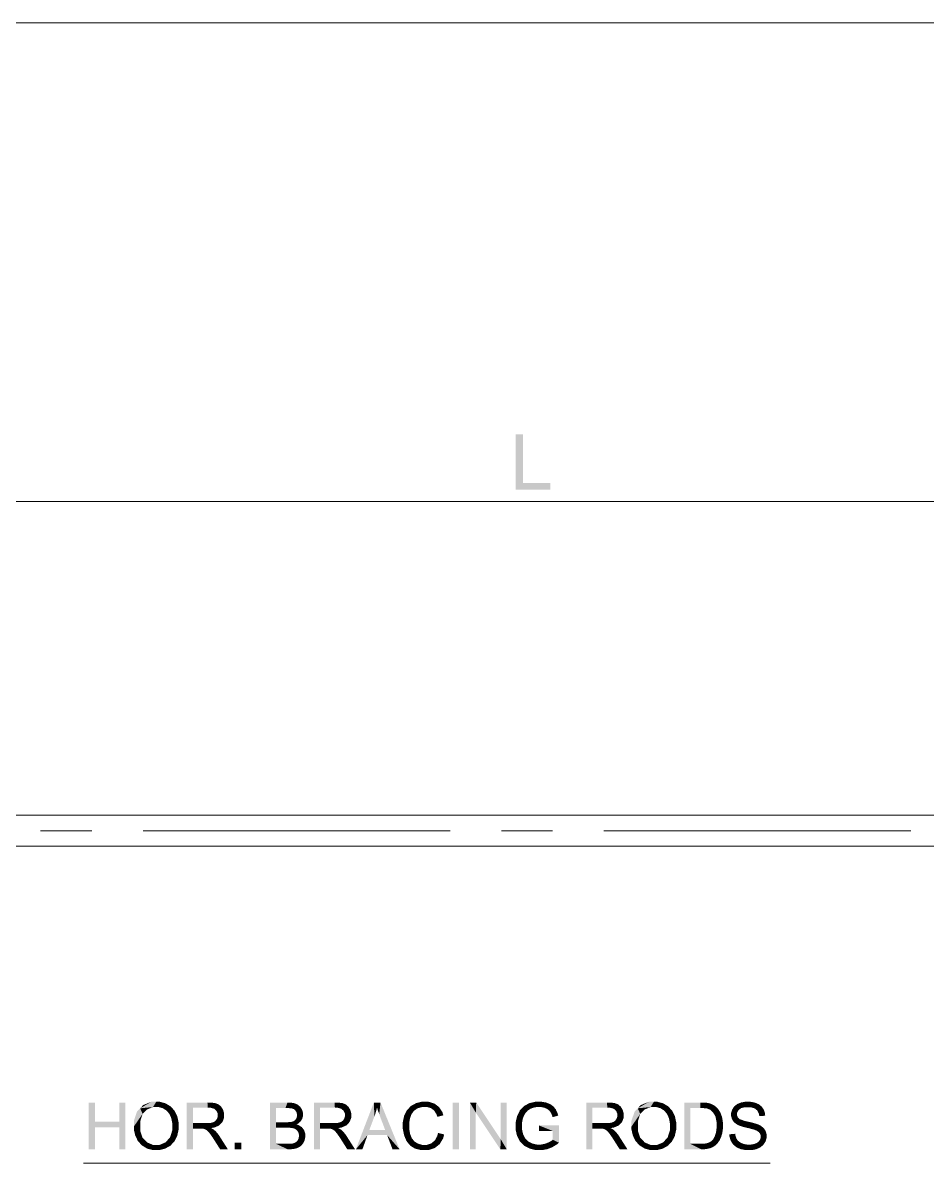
# Model space of a CAD drawing. Header units: millimetres. Extents: x 2 to 579, y 1 to 405.
# Drawn here: x 162.2 to 206.4, y 168.7 to 224.4 of the extents above; entities that cross this region are included whole.
import ezdxf

# ---------------------------------------------------------------- set-up
doc = ezdxf.new("R2010")
doc.units = ezdxf.units.MM
doc.linetypes.add('XKITLINE00', pattern=[0])
doc.layers.add('GraphicObject', color=6, linetype='Continuous', lineweight=0)
doc.layers.add('LinkedObject', color=7, linetype='Continuous', lineweight=0)

# ---------------------------------------------------------------- blocks, each defined once
blk = doc.blocks.new('*A3')
at = {"layer": 'GraphicObject', "color": 3, "linetype": 'XKITLINE00', "lineweight": 0}
blk.add_line((253.958, 224.395), (119.398, 224.395), dxfattribs=at)
blk = doc.blocks.new('*A4')
at = {"layer": 'LinkedObject'}
for points in [[(186.65, 204.292), (186.294, 201.592), (186.294, 204.292)], [(186.65, 201.91), (186.294, 201.592), (186.65, 204.292)], [(186.294, 201.592), (186.65, 201.91), (187.979, 201.592)], [(187.979, 201.592), (186.65, 201.91), (187.979, 201.91)], [(165.741, 170.716), (165.439, 169.369), (165.439, 171.656)], [(165.741, 170.716), (165.439, 171.656), (165.741, 171.656)], [(167.232, 171.656), (166.93, 170.716), (166.93, 171.656)], [(166.93, 170.446), (166.93, 170.716), (167.232, 171.656)], [(166.93, 170.446), (167.232, 171.656), (167.232, 169.369)], [(168.494, 171.694), (167.947, 171.373), (168.099, 171.533)], [(168.736, 171.694), (167.947, 171.373), (168.494, 171.694)], [(168.576, 171.434), (167.947, 171.373), (168.736, 171.694)], [(168.576, 171.434), (168.736, 171.694), (168.737, 171.434)], [(168.736, 171.694), (168.85, 171.434), (168.737, 171.434)], [(169.179, 171.619), (168.736, 171.694), (168.894, 171.694)], [(169.306, 171.543), (168.736, 171.694), (169.179, 171.619)], [(169.055, 171.376), (168.736, 171.694), (169.306, 171.543)], [(168.85, 171.434), (168.736, 171.694), (169.055, 171.376)], [(170.525, 170.647), (170.223, 169.369), (170.223, 171.656)], [(170.223, 171.656), (170.525, 171.404), (170.525, 170.647)], [(171.247, 171.404), (170.223, 171.656), (171.235, 171.656)], [(170.525, 171.404), (170.223, 171.656), (171.247, 171.404)], [(171.235, 171.656), (171.374, 171.404), (171.247, 171.404)], [(171.62, 171.625), (171.235, 171.656), (171.388, 171.656)], [(171.699, 171.594), (171.235, 171.656), (171.62, 171.625)], [(171.56, 171.352), (171.235, 171.656), (171.699, 171.594)], [(171.374, 171.404), (171.235, 171.656), (171.56, 171.352)], [(171.699, 171.594), (171.619, 171.299), (171.56, 171.352)], [(171.779, 171.563), (171.619, 171.299), (171.699, 171.594)], [(174.285, 171.656), (174.586, 170.425), (174.285, 169.369)], [(174.586, 170.695), (174.586, 170.425), (174.285, 171.656)], [(174.285, 171.656), (174.586, 171.386), (174.586, 170.695)], [(175.044, 171.386), (174.285, 171.656), (175.143, 171.656)], [(174.586, 171.386), (174.285, 171.656), (175.044, 171.386)], [(175.044, 171.386), (175.143, 171.656), (175.168, 171.386)], [(175.143, 171.656), (175.342, 171.37), (175.168, 171.386)], [(175.274, 171.656), (175.342, 171.37), (175.143, 171.656)], [(175.484, 171.621), (175.342, 171.37), (175.274, 171.656)], [(175.342, 171.37), (175.484, 171.621), (175.393, 171.354)], [(175.393, 171.354), (175.484, 171.621), (175.444, 171.338)], [(175.444, 171.338), (175.484, 171.621), (175.564, 171.586)], [(175.564, 171.586), (175.522, 171.278), (175.444, 171.338)], [(175.643, 171.551), (175.522, 171.278), (175.564, 171.586)], [(176.734, 170.647), (176.432, 169.369), (176.432, 171.656)], [(176.432, 171.656), (176.734, 171.404), (176.734, 170.647)], [(177.457, 171.404), (176.432, 171.656), (177.444, 171.656)], [(176.734, 171.404), (176.432, 171.656), (177.457, 171.404)], [(177.444, 171.656), (177.584, 171.404), (177.457, 171.404)], [(177.829, 171.625), (177.444, 171.656), (177.597, 171.656)], [(177.908, 171.594), (177.444, 171.656), (177.829, 171.625)], [(177.769, 171.352), (177.444, 171.656), (177.908, 171.594)], [(177.584, 171.404), (177.444, 171.656), (177.769, 171.352)], [(177.908, 171.594), (177.828, 171.299), (177.769, 171.352)], [(177.988, 171.563), (177.828, 171.299), (177.908, 171.594)], [(179.36, 171.656), (179.39, 170.978), (178.482, 169.369)], [(179.39, 170.978), (179.36, 171.656), (179.429, 171.086)], [(179.429, 171.086), (179.36, 171.656), (179.491, 171.305)], [(179.491, 171.305), (179.36, 171.656), (179.514, 171.415)], [(179.686, 171.656), (179.514, 171.415), (179.36, 171.656)], [(179.514, 171.415), (179.686, 171.656), (179.541, 171.322)], [(179.541, 171.322), (179.686, 171.656), (179.622, 171.084)], [(179.622, 171.084), (179.686, 171.656), (179.676, 170.94)], [(179.676, 170.94), (179.686, 171.656), (179.915, 170.309)], [(179.915, 170.309), (179.686, 171.656), (180.009, 170.062)], [(180.009, 170.062), (179.686, 171.656), (180.619, 169.369)], [(181.425, 171.625), (181.715, 171.436), (181.299, 171.556)], [(181.702, 171.694), (181.715, 171.436), (181.425, 171.625)], [(181.853, 171.694), (181.715, 171.436), (181.702, 171.694)], [(181.715, 171.436), (181.853, 171.694), (181.847, 171.436)], [(181.853, 171.694), (181.961, 171.436), (181.847, 171.436)], [(182.313, 171.607), (181.853, 171.694), (182.025, 171.694)], [(182.43, 171.52), (181.853, 171.694), (182.313, 171.607)], [(182.152, 171.379), (181.853, 171.694), (182.43, 171.52)], [(181.961, 171.436), (181.853, 171.694), (182.152, 171.379)], [(183.519, 171.656), (183.217, 169.369), (183.217, 171.656)], [(183.519, 169.369), (183.217, 169.369), (183.519, 171.656)], [(184.05, 171.656), (184.34, 171.164), (184.05, 169.369)], [(184.34, 171.164), (184.05, 171.656), (184.36, 171.656)], [(184.34, 171.164), (184.36, 171.656), (185.539, 169.369)], [(185.539, 169.369), (184.36, 171.656), (185.559, 169.86)], [(185.85, 171.656), (185.559, 169.86), (185.559, 171.656)], [(185.85, 169.369), (185.559, 169.86), (185.85, 171.656)], [(187.256, 171.694), (186.823, 171.554), (186.954, 171.624)], [(187.324, 171.436), (186.823, 171.554), (187.256, 171.694)], [(187.428, 171.436), (187.256, 171.694), (187.427, 171.694)], [(187.324, 171.436), (187.256, 171.694), (187.428, 171.436)], [(187.427, 171.694), (187.514, 171.436), (187.428, 171.436)], [(187.551, 171.694), (187.514, 171.436), (187.427, 171.694)], [(187.514, 171.436), (187.551, 171.694), (187.672, 171.406)], [(187.875, 171.614), (187.551, 171.694), (187.775, 171.654)], [(187.672, 171.406), (187.551, 171.694), (187.875, 171.614)], [(187.672, 171.406), (187.875, 171.614), (187.743, 171.376)], [(187.875, 171.614), (187.814, 171.346), (187.743, 171.376)], [(187.814, 171.346), (187.875, 171.614), (187.923, 171.266)], [(188.133, 171.462), (187.875, 171.614), (187.976, 171.574)], [(188.19, 171.39), (187.875, 171.614), (188.133, 171.462)], [(187.923, 171.266), (187.875, 171.614), (188.19, 171.39)], [(190.037, 170.647), (189.735, 169.369), (189.735, 171.656)], [(189.735, 171.656), (190.037, 171.404), (190.037, 170.647)], [(190.76, 171.404), (189.735, 171.656), (190.747, 171.656)], [(190.037, 171.404), (189.735, 171.656), (190.76, 171.404)], [(190.747, 171.656), (190.887, 171.404), (190.76, 171.404)], [(191.132, 171.625), (190.747, 171.656), (190.9, 171.656)], [(191.211, 171.594), (190.747, 171.656), (191.132, 171.625)], [(191.073, 171.352), (190.747, 171.656), (191.211, 171.594)], [(190.887, 171.404), (190.747, 171.656), (191.073, 171.352)], [(191.211, 171.594), (191.131, 171.299), (191.073, 171.352)], [(191.291, 171.563), (191.131, 171.299), (191.211, 171.594)], [(192.795, 171.694), (192.248, 171.373), (192.401, 171.533)], [(193.037, 171.694), (192.248, 171.373), (192.795, 171.694)], [(192.878, 171.434), (192.248, 171.373), (193.037, 171.694)], [(192.878, 171.434), (193.037, 171.694), (193.038, 171.434)], [(193.037, 171.694), (193.152, 171.434), (193.038, 171.434)], [(193.48, 171.619), (193.037, 171.694), (193.195, 171.694)], [(193.608, 171.543), (193.037, 171.694), (193.48, 171.619)], [(193.356, 171.376), (193.037, 171.694), (193.608, 171.543)], [(193.152, 171.434), (193.037, 171.694), (193.356, 171.376)], [(194.519, 171.656), (194.821, 171.386), (194.519, 169.369)], [(195.302, 171.386), (194.519, 171.656), (195.307, 171.656)], [(194.821, 171.386), (194.519, 171.656), (195.302, 171.386)], [(195.307, 171.656), (195.437, 171.386), (195.302, 171.386)], [(195.44, 171.656), (195.437, 171.386), (195.307, 171.656)], [(195.44, 171.656), (195.633, 171.362), (195.437, 171.386)], [(195.643, 171.639), (195.633, 171.362), (195.44, 171.656)], [(195.713, 171.623), (195.633, 171.362), (195.643, 171.639)], [(195.713, 171.623), (195.693, 171.339), (195.633, 171.362)], [(195.693, 171.339), (195.713, 171.623), (195.778, 171.306)], [(195.979, 171.518), (195.713, 171.623), (195.812, 171.6)], [(196.048, 171.459), (195.713, 171.623), (195.979, 171.518)], [(195.921, 171.177), (195.713, 171.623), (196.048, 171.459)], [(195.778, 171.306), (195.713, 171.623), (195.921, 171.177)], [(197.099, 171.577), (197.225, 171.326), (196.956, 171.463)], [(197.287, 171.377), (197.099, 171.577), (197.194, 171.616)], [(197.225, 171.326), (197.099, 171.577), (197.287, 171.377)], [(197.288, 171.655), (197.487, 171.427), (197.194, 171.616)], [(197.194, 171.616), (197.487, 171.427), (197.287, 171.377)], [(197.497, 171.694), (197.487, 171.427), (197.288, 171.655)], [(197.613, 171.694), (197.487, 171.427), (197.497, 171.694)], [(197.487, 171.427), (197.613, 171.694), (197.624, 171.427)], [(197.613, 171.694), (197.756, 171.427), (197.624, 171.427)], [(197.964, 171.653), (197.613, 171.694), (197.74, 171.694)], [(198.061, 171.612), (197.613, 171.694), (197.964, 171.653)], [(197.955, 171.371), (197.613, 171.694), (198.061, 171.612)], [(197.756, 171.427), (197.613, 171.694), (197.955, 171.371)], [(198.061, 171.612), (198.023, 171.316), (197.955, 171.371)], [(198.158, 171.571), (198.023, 171.316), (198.061, 171.612)], [(198.023, 171.316), (198.158, 171.571), (198.09, 171.26)], [(198.09, 171.26), (198.158, 171.571), (198.359, 171.371)], [(198.359, 171.371), (198.158, 171.571), (198.307, 171.451)], [(167.947, 171.373), (167.641, 170.482), (167.794, 171.212)], [(168.068, 171.103), (167.641, 170.482), (167.947, 171.373)], [(167.794, 171.212), (167.641, 170.482), (167.641, 170.766)], [(167.952, 170.735), (167.641, 170.482), (168.068, 171.103)], [(168.3, 171.323), (167.947, 171.373), (168.576, 171.434)], [(167.947, 171.373), (168.3, 171.323), (168.184, 171.213)], [(168.068, 171.103), (167.947, 171.373), (168.184, 171.213)], [(169.055, 171.376), (169.306, 171.543), (169.146, 171.319)], [(169.306, 171.543), (169.236, 171.262), (169.146, 171.319)], [(169.236, 171.262), (169.306, 171.543), (169.375, 171.101)], [(169.627, 171.257), (169.306, 171.543), (169.434, 171.468)], [(169.694, 171.122), (169.306, 171.543), (169.627, 171.257)], [(169.375, 171.101), (169.306, 171.543), (169.694, 171.122)], [(169.375, 171.101), (169.694, 171.122), (169.422, 170.996)], [(169.694, 171.122), (169.469, 170.892), (169.422, 170.996)], [(169.469, 170.892), (169.694, 171.122), (169.516, 170.649)], [(169.516, 170.649), (169.694, 171.122), (169.827, 170.68)], [(169.827, 170.68), (169.694, 171.122), (169.761, 170.986)], [(171.619, 171.299), (171.779, 171.563), (171.678, 171.247)], [(171.678, 171.247), (171.779, 171.563), (171.953, 171.376)], [(171.953, 171.376), (171.737, 171.114), (171.678, 171.247)], [(171.707, 170.874), (172.048, 171.032), (171.891, 170.621)], [(171.737, 170.977), (172.048, 171.032), (171.707, 170.874)], [(172, 171.298), (171.737, 171.114), (171.953, 171.376)], [(172.048, 171.126), (171.737, 171.114), (172, 171.298)], [(172.048, 171.032), (171.737, 171.114), (172.048, 171.126)], [(171.737, 171.114), (172.048, 171.032), (171.737, 171.033)], [(172.048, 171.032), (171.737, 170.977), (171.737, 171.033)], [(171.953, 171.376), (171.779, 171.563), (171.905, 171.454)], [(171.891, 170.621), (172.048, 171.032), (171.969, 170.705)], [(171.969, 170.705), (172.048, 171.032), (172.048, 170.91)], [(175.767, 171.445), (175.522, 171.278), (175.643, 171.551)], [(175.812, 171.372), (175.522, 171.278), (175.767, 171.445)], [(175.522, 171.278), (175.812, 171.372), (175.549, 171.235)], [(175.812, 171.372), (175.577, 171.192), (175.549, 171.235)], [(175.575, 170.875), (175.901, 171.07), (175.822, 170.794)], [(175.604, 170.975), (175.901, 171.07), (175.575, 170.875)], [(175.577, 171.192), (175.812, 171.372), (175.604, 171.092)], [(175.604, 171.092), (175.812, 171.372), (175.901, 171.07)], [(175.901, 171.07), (175.604, 171.035), (175.604, 171.092)], [(175.604, 171.035), (175.901, 171.07), (175.604, 170.975)], [(175.901, 171.149), (175.812, 171.372), (175.857, 171.3)], [(175.901, 171.07), (175.812, 171.372), (175.901, 171.149)], [(175.822, 170.794), (175.901, 171.07), (175.862, 170.859)], [(175.862, 170.859), (175.901, 171.07), (175.901, 170.997)], [(177.828, 171.299), (177.988, 171.563), (177.887, 171.247)], [(177.887, 171.247), (177.988, 171.563), (178.162, 171.376)], [(178.162, 171.376), (177.946, 171.114), (177.887, 171.247)], [(177.916, 170.874), (178.257, 171.032), (178.1, 170.621)], [(177.946, 170.977), (178.257, 171.032), (177.916, 170.874)], [(178.21, 171.298), (177.946, 171.114), (178.162, 171.376)], [(178.257, 171.126), (177.946, 171.114), (178.21, 171.298)], [(178.257, 171.032), (177.946, 171.114), (178.257, 171.126)], [(177.946, 171.114), (178.257, 171.032), (177.946, 171.033)], [(178.257, 171.032), (177.946, 170.977), (177.946, 171.033)], [(178.162, 171.376), (177.988, 171.563), (178.115, 171.454)], [(178.1, 170.621), (178.257, 171.032), (178.178, 170.705)], [(178.178, 170.705), (178.257, 171.032), (178.257, 170.91)], [(181.122, 170.864), (180.775, 170.708), (180.843, 171.019)], [(181.158, 170.97), (180.843, 171.019), (180.911, 171.152)], [(181.122, 170.864), (180.843, 171.019), (181.158, 170.97)], [(180.979, 171.285), (181.318, 171.246), (180.911, 171.152)], [(180.911, 171.152), (181.318, 171.246), (181.194, 171.077)], [(181.158, 170.97), (180.911, 171.152), (181.194, 171.077)], [(181.173, 171.487), (181.318, 171.246), (180.979, 171.285)], [(181.299, 171.556), (181.318, 171.246), (181.173, 171.487)], [(181.299, 171.556), (181.715, 171.436), (181.495, 171.373)], [(181.318, 171.246), (181.299, 171.556), (181.406, 171.31)], [(181.406, 171.31), (181.299, 171.556), (181.495, 171.373)], [(182.152, 171.379), (182.43, 171.52), (182.227, 171.322)], [(182.43, 171.52), (182.303, 171.265), (182.227, 171.322)], [(182.303, 171.265), (182.43, 171.52), (182.418, 171.083)], [(182.418, 171.083), (182.43, 171.52), (182.755, 171.029)], [(182.418, 171.083), (182.755, 171.029), (182.458, 170.958)], [(182.709, 171.187), (182.43, 171.52), (182.547, 171.432)], [(182.755, 171.029), (182.43, 171.52), (182.709, 171.187)], [(184.05, 169.369), (184.34, 171.164), (184.34, 169.369)], [(186.422, 171.124), (186.282, 170.668), (186.352, 170.98)], [(186.637, 170.874), (186.282, 170.668), (186.422, 171.124)], [(186.823, 171.554), (186.422, 171.124), (186.692, 171.484)], [(186.993, 171.341), (186.422, 171.124), (186.823, 171.554)], [(186.692, 171.484), (186.422, 171.124), (186.491, 171.269)], [(186.871, 171.258), (186.422, 171.124), (186.993, 171.341)], [(186.825, 171.207), (186.422, 171.124), (186.871, 171.258)], [(186.778, 171.155), (186.422, 171.124), (186.825, 171.207)], [(186.706, 171.042), (186.422, 171.124), (186.778, 171.155)], [(186.422, 171.124), (186.706, 171.042), (186.68, 170.98)], [(186.637, 170.874), (186.422, 171.124), (186.68, 170.98)], [(186.823, 171.554), (187.069, 171.373), (186.993, 171.341)], [(187.069, 171.373), (186.823, 171.554), (187.144, 171.404)], [(187.144, 171.404), (186.823, 171.554), (187.324, 171.436)], [(187.923, 171.266), (188.19, 171.39), (187.961, 171.216)], [(188.19, 171.39), (187.999, 171.166), (187.961, 171.216)], [(187.999, 171.166), (188.19, 171.39), (188.063, 171.028)], [(188.063, 171.028), (188.19, 171.39), (188.333, 171.131)], [(188.063, 171.028), (188.333, 171.131), (188.089, 170.941)], [(188.089, 170.941), (188.333, 171.131), (188.363, 171.016)], [(188.333, 171.131), (188.19, 171.39), (188.247, 171.318)], [(191.131, 171.299), (191.291, 171.563), (191.19, 171.247)], [(191.19, 171.247), (191.291, 171.563), (191.465, 171.376)], [(191.465, 171.376), (191.249, 171.114), (191.19, 171.247)], [(191.219, 170.874), (191.56, 171.032), (191.403, 170.621)], [(191.249, 170.977), (191.56, 171.032), (191.219, 170.874)], [(191.513, 171.298), (191.249, 171.114), (191.465, 171.376)], [(191.56, 171.126), (191.249, 171.114), (191.513, 171.298)], [(191.56, 171.032), (191.249, 171.114), (191.56, 171.126)], [(191.249, 171.114), (191.56, 171.032), (191.249, 171.033)], [(191.56, 171.032), (191.249, 170.977), (191.249, 171.033)], [(191.465, 171.376), (191.291, 171.563), (191.418, 171.454)], [(191.403, 170.621), (191.56, 171.032), (191.482, 170.705)], [(191.482, 170.705), (191.56, 171.032), (191.56, 170.91)], [(192.248, 171.373), (191.942, 170.482), (192.095, 171.212)], [(192.369, 171.103), (191.942, 170.482), (192.248, 171.373)], [(192.095, 171.212), (191.942, 170.482), (191.942, 170.766)], [(192.253, 170.735), (191.942, 170.482), (192.369, 171.103)], [(192.601, 171.323), (192.248, 171.373), (192.878, 171.434)], [(192.248, 171.373), (192.601, 171.323), (192.485, 171.213)], [(192.369, 171.103), (192.248, 171.373), (192.485, 171.213)], [(193.356, 171.376), (193.608, 171.543), (193.447, 171.319)], [(193.608, 171.543), (193.538, 171.262), (193.447, 171.319)], [(193.538, 171.262), (193.608, 171.543), (193.676, 171.101)], [(193.928, 171.257), (193.608, 171.543), (193.735, 171.468)], [(193.995, 171.122), (193.608, 171.543), (193.928, 171.257)], [(193.676, 171.101), (193.608, 171.543), (193.995, 171.122)], [(193.676, 171.101), (193.995, 171.122), (193.723, 170.996)], [(193.995, 171.122), (193.77, 170.892), (193.723, 170.996)], [(193.77, 170.892), (193.995, 171.122), (193.817, 170.649)], [(193.817, 170.649), (193.995, 171.122), (194.128, 170.68)], [(194.128, 170.68), (193.995, 171.122), (194.062, 170.986)], [(194.519, 169.369), (194.821, 171.386), (194.821, 169.638)], [(196.048, 171.459), (195.98, 171.081), (195.921, 171.177)], [(196.139, 171.383), (195.98, 171.081), (196.048, 171.459)], [(196.274, 171.187), (195.98, 171.081), (196.139, 171.383)], [(195.98, 171.081), (196.274, 171.187), (196.039, 170.984)], [(196.039, 170.984), (196.274, 171.187), (196.319, 171.068)], [(196.319, 171.068), (196.097, 170.709), (196.039, 170.984)], [(196.364, 170.949), (196.097, 170.709), (196.319, 171.068)], [(196.907, 171.388), (196.809, 171.064), (196.858, 171.312)], [(197.162, 171.276), (196.809, 171.064), (196.907, 171.388)], [(196.858, 171.312), (196.809, 171.064), (196.809, 171.15)], [(197.099, 171.155), (196.809, 171.064), (197.162, 171.276)], [(196.809, 171.064), (197.099, 171.155), (197.099, 171.084)], [(197.099, 171.022), (196.809, 171.064), (197.099, 171.084)], [(196.809, 171.064), (197.099, 171.022), (196.809, 170.985)], [(196.809, 170.985), (197.099, 171.022), (196.849, 170.842)], [(196.849, 170.842), (197.099, 171.022), (196.889, 170.779)], [(196.889, 170.779), (197.099, 171.022), (197.144, 170.92)], [(196.956, 171.463), (197.225, 171.326), (196.907, 171.388)], [(196.907, 171.388), (197.225, 171.326), (197.162, 171.276)], [(198.359, 171.371), (198.169, 171.096), (198.09, 171.26)], [(198.411, 171.292), (198.169, 171.096), (198.359, 171.371)], [(198.467, 171.111), (198.169, 171.096), (198.411, 171.292)], [(198.471, 171.011), (198.169, 171.096), (198.467, 171.111)], [(198.169, 171.096), (198.471, 171.011), (198.181, 170.988)], [(165.741, 170.446), (165.439, 169.369), (165.741, 170.716)], [(165.741, 170.716), (166.93, 170.446), (165.741, 170.446)], [(166.93, 170.716), (166.93, 170.446), (165.741, 170.716)], [(167.641, 170.482), (167.952, 170.735), (167.952, 170.477)], [(167.641, 170.482), (167.952, 170.27), (167.641, 170.331)], [(167.952, 170.27), (167.641, 170.482), (167.952, 170.477)], [(169.406, 169.948), (169.827, 170.508), (169.687, 169.886)], [(169.516, 170.289), (169.827, 170.508), (169.406, 169.948)], [(169.516, 170.509), (169.827, 170.68), (169.827, 170.508)], [(169.516, 170.649), (169.827, 170.68), (169.516, 170.509)], [(169.827, 170.508), (169.516, 170.289), (169.516, 170.509)], [(169.687, 169.886), (169.827, 170.508), (169.757, 170.023)], [(169.757, 170.023), (169.827, 170.508), (169.827, 170.334)], [(170.525, 170.647), (170.525, 170.384), (170.223, 169.369)], [(170.875, 170.384), (170.525, 170.647), (171.174, 170.647)], [(170.525, 170.384), (170.525, 170.647), (170.875, 170.384)], [(170.875, 170.384), (171.174, 170.647), (170.934, 170.384)], [(170.934, 170.384), (171.174, 170.647), (171.018, 170.379)], [(171.018, 170.379), (171.174, 170.647), (171.043, 170.373)], [(171.043, 170.373), (171.174, 170.647), (171.078, 170.365)], [(171.078, 170.365), (171.174, 170.647), (171.147, 170.334)], [(171.147, 170.334), (171.174, 170.647), (171.278, 170.647)], [(171.147, 170.334), (171.278, 170.647), (171.181, 170.312)], [(171.278, 170.647), (171.405, 170.409), (171.181, 170.312)], [(171.44, 170.668), (171.405, 170.409), (171.278, 170.647)], [(171.405, 170.409), (171.44, 170.668), (171.569, 170.432)], [(171.498, 170.69), (171.891, 170.621), (171.44, 170.668)], [(171.812, 170.538), (171.44, 170.668), (171.891, 170.621)], [(171.569, 170.432), (171.44, 170.668), (171.812, 170.538)], [(171.557, 170.711), (171.891, 170.621), (171.498, 170.69)], [(171.891, 170.621), (171.557, 170.711), (171.646, 170.78)], [(171.676, 170.827), (171.891, 170.621), (171.646, 170.78)], [(171.707, 170.874), (171.891, 170.621), (171.676, 170.827)], [(175.116, 170.425), (174.586, 170.695), (175.082, 170.695)], [(174.586, 170.425), (174.586, 170.695), (175.116, 170.425)], [(175.226, 170.425), (175.082, 170.695), (175.183, 170.695)], [(175.116, 170.425), (175.082, 170.695), (175.226, 170.425)], [(175.327, 170.708), (175.582, 170.585), (175.183, 170.695)], [(175.183, 170.695), (175.582, 170.585), (175.226, 170.425)], [(175.226, 170.425), (175.582, 170.585), (175.393, 170.406)], [(175.371, 170.722), (175.662, 170.625), (175.327, 170.708)], [(175.582, 170.585), (175.327, 170.708), (175.662, 170.625)], [(175.429, 170.739), (175.662, 170.625), (175.371, 170.722)], [(175.582, 170.585), (175.452, 170.387), (175.393, 170.406)], [(175.516, 170.796), (175.662, 170.625), (175.429, 170.739)], [(175.452, 170.387), (175.582, 170.585), (175.51, 170.368)], [(175.51, 170.368), (175.582, 170.585), (175.601, 170.301)], [(175.822, 170.794), (175.516, 170.796), (175.575, 170.875)], [(175.782, 170.73), (175.516, 170.796), (175.822, 170.794)], [(175.662, 170.625), (175.516, 170.796), (175.782, 170.73)], [(175.845, 170.451), (175.582, 170.585), (175.686, 170.555)], [(175.601, 170.301), (175.582, 170.585), (175.845, 170.451)], [(176.734, 170.647), (176.734, 170.384), (176.432, 169.369)], [(177.084, 170.384), (176.734, 170.647), (177.383, 170.647)], [(176.734, 170.384), (176.734, 170.647), (177.084, 170.384)], [(177.084, 170.384), (177.383, 170.647), (177.143, 170.384)], [(177.143, 170.384), (177.383, 170.647), (177.227, 170.379)], [(177.227, 170.379), (177.383, 170.647), (177.252, 170.373)], [(177.252, 170.373), (177.383, 170.647), (177.288, 170.365)], [(177.288, 170.365), (177.383, 170.647), (177.356, 170.334)], [(177.356, 170.334), (177.383, 170.647), (177.487, 170.647)], [(177.356, 170.334), (177.487, 170.647), (177.39, 170.312)], [(177.487, 170.647), (177.614, 170.409), (177.39, 170.312)], [(177.649, 170.668), (177.614, 170.409), (177.487, 170.647)], [(177.614, 170.409), (177.649, 170.668), (177.778, 170.432)], [(177.707, 170.69), (178.1, 170.621), (177.649, 170.668)], [(178.021, 170.538), (177.649, 170.668), (178.1, 170.621)], [(177.778, 170.432), (177.649, 170.668), (178.021, 170.538)], [(177.766, 170.711), (178.1, 170.621), (177.707, 170.69)], [(178.1, 170.621), (177.766, 170.711), (177.855, 170.78)], [(177.885, 170.827), (178.1, 170.621), (177.855, 170.78)], [(177.916, 170.874), (178.1, 170.621), (177.885, 170.827)], [(178.482, 169.369), (179.39, 170.978), (179.138, 170.309)], [(181.086, 170.644), (180.775, 170.708), (181.122, 170.864)], [(180.775, 170.708), (181.086, 170.644), (180.775, 170.529)], [(180.775, 170.529), (181.086, 170.644), (181.086, 170.531)], [(181.086, 170.531), (180.775, 170.365), (180.775, 170.529)], [(181.086, 170.385), (180.775, 170.365), (181.086, 170.531)], [(186.593, 170.644), (186.282, 170.668), (186.637, 170.874)], [(186.282, 170.668), (186.593, 170.644), (186.282, 170.501)], [(186.282, 170.501), (186.593, 170.644), (186.593, 170.52)], [(186.593, 170.367), (186.282, 170.501), (186.593, 170.52)], [(186.282, 170.501), (186.422, 169.891), (186.282, 170.333)], [(186.593, 170.367), (186.422, 169.891), (186.282, 170.501)], [(187.428, 170.535), (188.1, 170.265), (187.428, 170.265)], [(188.397, 170.535), (188.1, 170.265), (187.428, 170.535)], [(188.1, 169.839), (188.397, 170.535), (188.397, 169.687)], [(188.1, 170.265), (188.397, 170.535), (188.1, 169.839)], [(190.037, 170.647), (190.037, 170.384), (189.735, 169.369)], [(190.387, 170.384), (190.037, 170.647), (190.686, 170.647)], [(190.037, 170.384), (190.037, 170.647), (190.387, 170.384)], [(190.387, 170.384), (190.686, 170.647), (190.446, 170.384)], [(190.446, 170.384), (190.686, 170.647), (190.53, 170.379)], [(190.53, 170.379), (190.686, 170.647), (190.556, 170.373)], [(190.556, 170.373), (190.686, 170.647), (190.591, 170.365)], [(190.591, 170.365), (190.686, 170.647), (190.66, 170.334)], [(190.66, 170.334), (190.686, 170.647), (190.79, 170.647)], [(190.66, 170.334), (190.79, 170.647), (190.693, 170.312)], [(190.79, 170.647), (190.917, 170.409), (190.693, 170.312)], [(190.952, 170.668), (190.917, 170.409), (190.79, 170.647)], [(190.917, 170.409), (190.952, 170.668), (191.081, 170.432)], [(191.011, 170.69), (191.403, 170.621), (190.952, 170.668)], [(191.324, 170.538), (190.952, 170.668), (191.403, 170.621)], [(191.081, 170.432), (190.952, 170.668), (191.324, 170.538)], [(191.069, 170.711), (191.403, 170.621), (191.011, 170.69)], [(191.403, 170.621), (191.069, 170.711), (191.158, 170.78)], [(191.188, 170.827), (191.403, 170.621), (191.158, 170.78)], [(191.219, 170.874), (191.403, 170.621), (191.188, 170.827)], [(191.942, 170.482), (192.253, 170.735), (192.253, 170.477)], [(191.942, 170.482), (192.253, 170.27), (191.942, 170.331)], [(192.253, 170.27), (191.942, 170.482), (192.253, 170.477)], [(193.707, 169.948), (194.128, 170.508), (193.988, 169.886)], [(193.817, 170.289), (194.128, 170.508), (193.707, 169.948)], [(193.817, 170.509), (194.128, 170.68), (194.128, 170.508)], [(193.817, 170.649), (194.128, 170.68), (193.817, 170.509)], [(194.128, 170.508), (193.817, 170.289), (193.817, 170.509)], [(193.988, 169.886), (194.128, 170.508), (194.058, 170.023)], [(194.058, 170.023), (194.128, 170.508), (194.128, 170.334)], [(196.408, 170.677), (196.097, 170.709), (196.364, 170.949)], [(196.408, 170.525), (196.097, 170.709), (196.408, 170.677)], [(196.097, 170.709), (196.408, 170.525), (196.097, 170.529)], [(196.408, 170.525), (196.097, 170.4), (196.097, 170.529)], [(196.408, 170.394), (196.097, 170.4), (196.408, 170.525)], [(197.144, 170.92), (197.051, 170.608), (196.889, 170.779)], [(196.889, 170.779), (197.051, 170.608), (196.929, 170.715)], [(197.188, 170.881), (197.051, 170.608), (197.144, 170.92)], [(197.051, 170.608), (197.188, 170.881), (197.132, 170.566)], [(197.132, 170.566), (197.188, 170.881), (197.232, 170.841)], [(197.132, 170.566), (197.232, 170.841), (197.195, 170.532)], [(197.195, 170.532), (197.232, 170.841), (197.416, 170.461)], [(197.416, 170.461), (197.232, 170.841), (197.46, 170.759)], [(197.416, 170.461), (197.46, 170.759), (197.573, 170.423)], [(197.573, 170.423), (197.46, 170.759), (197.644, 170.718)], [(197.573, 170.423), (197.644, 170.718), (197.73, 170.385)], [(197.73, 170.385), (197.644, 170.718), (197.828, 170.676)], [(197.73, 170.385), (197.828, 170.676), (197.934, 170.329)], [(197.934, 170.329), (197.828, 170.676), (197.98, 170.311)], [(197.98, 170.311), (197.828, 170.676), (198.051, 170.284)], [(198.081, 170.603), (198.051, 170.284), (197.828, 170.676)], [(198.15, 170.572), (198.051, 170.284), (198.081, 170.603)], [(198.051, 170.284), (198.15, 170.572), (198.155, 170.216)], [(198.155, 170.216), (198.15, 170.572), (198.25, 170.526)], [(198.155, 170.216), (198.25, 170.526), (198.186, 170.176)], [(198.186, 170.176), (198.25, 170.526), (198.218, 170.136)], [(198.25, 170.526), (198.445, 170.339), (198.218, 170.136)], [(198.445, 170.339), (198.25, 170.526), (198.397, 170.409)], [(165.439, 169.369), (165.741, 170.446), (165.741, 169.369)], [(166.93, 170.446), (167.232, 169.369), (166.93, 169.369)], [(167.641, 170.331), (167.952, 170.27), (167.707, 170.046)], [(167.707, 170.046), (167.952, 170.27), (167.772, 169.911)], [(167.772, 169.911), (167.952, 170.27), (168.063, 169.945)], [(168.063, 169.945), (168.03, 169.564), (167.772, 169.911)], [(167.772, 169.911), (168.03, 169.564), (167.838, 169.776)], [(168.174, 169.826), (168.03, 169.564), (168.063, 169.945)], [(169.687, 169.886), (169.295, 169.828), (169.406, 169.948)], [(170.223, 169.369), (170.525, 170.384), (170.525, 169.369)], [(171.181, 170.312), (171.405, 170.409), (171.215, 170.291)], [(171.405, 170.409), (171.292, 170.214), (171.215, 170.291)], [(171.465, 170.38), (171.292, 170.214), (171.405, 170.409)], [(171.292, 170.214), (171.465, 170.38), (171.335, 170.16)], [(171.335, 170.16), (171.465, 170.38), (171.377, 170.105)], [(171.377, 170.105), (171.465, 170.38), (171.587, 170.295)], [(171.587, 170.295), (171.487, 169.947), (171.377, 170.105)], [(171.587, 170.295), (171.465, 170.38), (171.556, 170.323)], [(171.653, 170.235), (171.487, 169.947), (171.587, 170.295)], [(171.778, 170.082), (171.487, 169.947), (171.653, 170.235)], [(171.487, 169.947), (171.778, 170.082), (171.553, 169.844)], [(171.553, 169.844), (171.778, 170.082), (171.837, 169.991)], [(171.553, 169.844), (171.837, 169.991), (171.855, 169.369)], [(171.855, 169.369), (171.837, 169.991), (172.233, 169.369)], [(174.285, 169.369), (174.586, 170.425), (174.586, 169.638)], [(175.601, 170.301), (175.845, 170.451), (175.634, 170.254)], [(175.634, 170.254), (175.845, 170.451), (175.667, 170.207)], [(175.667, 170.207), (175.845, 170.451), (175.9, 170.378)], [(175.9, 170.378), (175.7, 170.096), (175.667, 170.207)], [(175.678, 169.881), (176.011, 170.032), (175.943, 169.733)], [(175.7, 169.977), (176.011, 170.032), (175.678, 169.881)], [(175.956, 170.304), (175.7, 170.096), (175.9, 170.378)], [(176.011, 170.131), (175.7, 170.096), (175.956, 170.304)], [(176.011, 170.032), (175.7, 170.096), (176.011, 170.131)], [(175.7, 170.096), (176.011, 170.032), (175.7, 170.032)], [(176.011, 170.032), (175.7, 169.977), (175.7, 170.032)], [(175.943, 169.733), (176.011, 170.032), (175.977, 169.802)], [(175.977, 169.802), (176.011, 170.032), (176.011, 169.951)], [(176.432, 169.369), (176.734, 170.384), (176.734, 169.369)], [(177.39, 170.312), (177.614, 170.409), (177.424, 170.291)], [(177.614, 170.409), (177.501, 170.214), (177.424, 170.291)], [(177.674, 170.38), (177.501, 170.214), (177.614, 170.409)], [(177.501, 170.214), (177.674, 170.38), (177.544, 170.16)], [(177.544, 170.16), (177.674, 170.38), (177.587, 170.105)], [(177.587, 170.105), (177.674, 170.38), (177.796, 170.295)], [(177.796, 170.295), (177.696, 169.947), (177.587, 170.105)], [(177.796, 170.295), (177.674, 170.38), (177.765, 170.323)], [(177.862, 170.235), (177.696, 169.947), (177.796, 170.295)], [(177.987, 170.082), (177.696, 169.947), (177.862, 170.235)], [(177.696, 169.947), (177.987, 170.082), (177.762, 169.844)], [(177.762, 169.844), (177.987, 170.082), (178.046, 169.991)], [(177.762, 169.844), (178.046, 169.991), (178.064, 169.369)], [(178.064, 169.369), (178.046, 169.991), (178.442, 169.369)], [(179.052, 170.062), (178.482, 169.369), (179.138, 170.309)], [(178.482, 169.369), (179.052, 170.062), (178.801, 169.369)], [(179.138, 170.309), (180.009, 170.062), (179.052, 170.062)], [(179.915, 170.309), (180.009, 170.062), (179.138, 170.309)], [(180.009, 170.062), (180.619, 169.369), (180.274, 169.369)], [(181.086, 170.385), (180.896, 169.916), (180.775, 170.365)], [(180.775, 170.365), (180.896, 169.916), (180.835, 170.059)], [(181.128, 170.13), (180.896, 169.916), (181.086, 170.385)], [(180.896, 169.916), (181.128, 170.13), (181.171, 170.021)], [(181.213, 169.912), (180.896, 169.916), (181.171, 170.021)], [(180.896, 169.916), (181.248, 169.48), (180.956, 169.773)], [(181.213, 169.912), (181.248, 169.48), (180.896, 169.916)], [(181.346, 169.75), (181.248, 169.48), (181.213, 169.912)], [(182.342, 169.808), (182.794, 170.094), (182.452, 169.525)], [(182.461, 170.026), (182.794, 170.094), (182.342, 169.808)], [(182.452, 169.525), (182.794, 170.094), (182.576, 169.623)], [(182.794, 170.094), (182.461, 170.026), (182.492, 170.17)], [(182.576, 169.623), (182.794, 170.094), (182.747, 169.907)], [(186.282, 170.333), (186.422, 169.891), (186.352, 170.028)], [(186.646, 170.111), (186.422, 169.891), (186.593, 170.367)], [(186.422, 169.891), (186.646, 170.111), (186.698, 170.008)], [(186.751, 169.905), (186.422, 169.891), (186.698, 170.008)], [(186.751, 169.905), (186.838, 169.474), (186.422, 169.891)], [(186.904, 169.752), (186.838, 169.474), (186.751, 169.905)], [(189.735, 169.369), (190.037, 170.384), (190.037, 169.369)], [(190.693, 170.312), (190.917, 170.409), (190.727, 170.291)], [(190.917, 170.409), (190.804, 170.214), (190.727, 170.291)], [(190.977, 170.38), (190.804, 170.214), (190.917, 170.409)], [(190.804, 170.214), (190.977, 170.38), (190.847, 170.16)], [(190.847, 170.16), (190.977, 170.38), (190.89, 170.105)], [(190.89, 170.105), (190.977, 170.38), (191.099, 170.295)], [(191.099, 170.295), (190.999, 169.947), (190.89, 170.105)], [(191.099, 170.295), (190.977, 170.38), (191.068, 170.323)], [(191.165, 170.235), (190.999, 169.947), (191.099, 170.295)], [(191.291, 170.082), (190.999, 169.947), (191.165, 170.235)], [(190.999, 169.947), (191.291, 170.082), (191.065, 169.844)], [(191.065, 169.844), (191.291, 170.082), (191.35, 169.991)], [(191.065, 169.844), (191.35, 169.991), (191.367, 169.369)], [(191.367, 169.369), (191.35, 169.991), (191.745, 169.369)], [(191.942, 170.331), (192.253, 170.27), (192.008, 170.046)], [(192.008, 170.046), (192.253, 170.27), (192.073, 169.911)], [(192.073, 169.911), (192.253, 170.27), (192.364, 169.945)], [(192.364, 169.945), (192.331, 169.564), (192.073, 169.911)], [(192.073, 169.911), (192.331, 169.564), (192.139, 169.776)], [(192.476, 169.826), (192.331, 169.564), (192.364, 169.945)], [(193.988, 169.886), (193.596, 169.828), (193.707, 169.948)], [(196.007, 169.998), (196.192, 169.73), (195.924, 169.853)], [(196.348, 170.063), (196.007, 169.998), (196.067, 170.179)], [(196.317, 169.962), (196.007, 169.998), (196.348, 170.063)], [(196.239, 169.796), (196.007, 169.998), (196.317, 169.962)], [(196.192, 169.73), (196.007, 169.998), (196.239, 169.796)], [(196.097, 170.4), (196.408, 170.394), (196.067, 170.179)], [(196.067, 170.179), (196.408, 170.394), (196.348, 170.063)], [(196.348, 170.063), (196.408, 170.394), (196.378, 170.163)], [(197.02, 170.042), (196.724, 170.103), (197.01, 170.128)], [(196.724, 170.103), (196.849, 169.692), (196.727, 169.988)], [(197.02, 170.042), (196.849, 169.692), (196.724, 170.103)], [(196.727, 169.988), (196.849, 169.692), (196.79, 169.783)], [(197.067, 169.901), (196.849, 169.692), (197.02, 170.042)], [(196.849, 169.692), (197.067, 169.901), (196.909, 169.601)], [(196.909, 169.601), (197.067, 169.901), (197.073, 169.465)], [(197.104, 169.846), (197.073, 169.465), (197.067, 169.901)], [(198.217, 169.838), (198.54, 170.014), (198.488, 169.751)], [(198.249, 169.935), (198.54, 170.014), (198.217, 169.838)], [(198.218, 170.136), (198.445, 170.339), (198.249, 170.042)], [(198.249, 170.042), (198.445, 170.339), (198.492, 170.268)], [(198.249, 170.042), (198.492, 170.268), (198.249, 169.988)], [(198.249, 169.988), (198.492, 170.268), (198.249, 169.935)], [(198.492, 170.268), (198.54, 170.014), (198.249, 169.935)], [(198.488, 169.751), (198.54, 170.014), (198.54, 169.923)], [(198.54, 170.014), (198.492, 170.268), (198.54, 170.106)], [(168.03, 169.564), (168.174, 169.826), (168.157, 169.486)], [(168.157, 169.486), (168.174, 169.826), (168.286, 169.707)], [(168.286, 169.707), (168.734, 169.33), (168.157, 169.486)], [(168.157, 169.486), (168.734, 169.33), (168.284, 169.408)], [(168.284, 169.408), (168.734, 169.33), (168.573, 169.33)], [(168.565, 169.588), (168.734, 169.33), (168.286, 169.707)], [(168.734, 169.33), (168.565, 169.588), (168.733, 169.588)], [(168.904, 169.588), (168.734, 169.33), (168.733, 169.588)], [(168.734, 169.33), (168.904, 169.588), (168.883, 169.33)], [(168.883, 169.33), (168.904, 169.588), (169.161, 169.4)], [(169.289, 169.471), (168.904, 169.588), (169.185, 169.708)], [(169.161, 169.4), (168.904, 169.588), (169.289, 169.471)], [(169.295, 169.828), (169.418, 169.541), (169.185, 169.708)], [(169.185, 169.708), (169.418, 169.541), (169.289, 169.471)], [(169.617, 169.749), (169.295, 169.828), (169.687, 169.886)], [(169.418, 169.541), (169.295, 169.828), (169.617, 169.749)], [(172.887, 169.689), (172.567, 169.369), (172.567, 169.689)], [(172.887, 169.369), (172.567, 169.369), (172.887, 169.689)], [(174.586, 169.638), (175.156, 169.369), (174.285, 169.369)], [(175.157, 169.638), (175.156, 169.369), (174.586, 169.638)], [(175.157, 169.638), (175.266, 169.369), (175.156, 169.369)], [(175.231, 169.638), (175.266, 169.369), (175.157, 169.638)], [(175.334, 169.644), (175.45, 169.388), (175.231, 169.638)], [(175.231, 169.638), (175.45, 169.388), (175.266, 169.369)], [(175.364, 169.649), (175.45, 169.388), (175.334, 169.644)], [(175.525, 169.407), (175.364, 169.649), (175.416, 169.659)], [(175.45, 169.388), (175.364, 169.649), (175.525, 169.407)], [(175.504, 169.69), (175.776, 169.52), (175.416, 169.659)], [(175.416, 169.659), (175.776, 169.52), (175.525, 169.407)], [(175.539, 169.712), (175.776, 169.52), (175.504, 169.69)], [(175.525, 169.407), (175.776, 169.52), (175.601, 169.426)], [(175.776, 169.52), (175.539, 169.712), (175.574, 169.734)], [(175.632, 169.797), (175.943, 169.733), (175.574, 169.734)], [(175.574, 169.734), (175.943, 169.733), (175.776, 169.52)], [(175.601, 169.426), (175.776, 169.52), (175.726, 169.482)], [(175.655, 169.839), (175.943, 169.733), (175.632, 169.797)], [(175.943, 169.733), (175.655, 169.839), (175.678, 169.881)], [(175.776, 169.52), (175.943, 169.733), (175.826, 169.557)], [(175.826, 169.557), (175.943, 169.733), (175.909, 169.664)], [(180.956, 169.773), (181.248, 169.48), (181.132, 169.555)], [(181.248, 169.48), (181.346, 169.75), (181.435, 169.696)], [(181.525, 169.642), (181.248, 169.48), (181.435, 169.696)], [(181.525, 169.642), (181.849, 169.33), (181.248, 169.48)], [(181.248, 169.48), (181.849, 169.33), (181.364, 169.405)], [(181.364, 169.405), (181.849, 169.33), (181.664, 169.33)], [(181.719, 169.588), (181.849, 169.33), (181.525, 169.642)], [(181.849, 169.33), (181.719, 169.588), (181.823, 169.588)], [(181.951, 169.588), (181.849, 169.33), (181.823, 169.588)], [(181.951, 169.588), (182.452, 169.525), (181.849, 169.33)], [(181.849, 169.33), (182.452, 169.525), (182.027, 169.33)], [(182.166, 169.661), (182.452, 169.525), (181.951, 169.588)], [(182.027, 169.33), (182.452, 169.525), (182.329, 169.428)], [(182.452, 169.525), (182.166, 169.661), (182.254, 169.735)], [(182.342, 169.808), (182.452, 169.525), (182.254, 169.735)], [(185.559, 169.86), (185.85, 169.369), (185.539, 169.369)], [(186.422, 169.891), (186.838, 169.474), (186.492, 169.755)], [(186.492, 169.755), (186.838, 169.474), (186.7, 169.546)], [(186.838, 169.474), (186.904, 169.752), (187.005, 169.702)], [(187.105, 169.652), (186.838, 169.474), (187.005, 169.702)], [(187.105, 169.652), (187.45, 169.33), (186.838, 169.474)], [(186.838, 169.474), (187.45, 169.33), (186.976, 169.402)], [(186.976, 169.402), (187.45, 169.33), (187.282, 169.33)], [(187.319, 169.602), (187.45, 169.33), (187.105, 169.652)], [(187.45, 169.33), (187.319, 169.602), (187.432, 169.602)], [(187.432, 169.602), (187.575, 169.33), (187.45, 169.33)], [(187.531, 169.602), (187.575, 169.33), (187.432, 169.602)], [(187.722, 169.64), (187.819, 169.375), (187.531, 169.602)], [(187.531, 169.602), (187.819, 169.375), (187.575, 169.33)], [(187.937, 169.419), (187.722, 169.64), (187.816, 169.678)], [(187.819, 169.375), (187.722, 169.64), (187.937, 169.419)], [(187.91, 169.715), (188.056, 169.464), (187.816, 169.678)], [(187.816, 169.678), (188.056, 169.464), (187.937, 169.419)], [(188.052, 169.796), (188.397, 169.687), (187.91, 169.715)], [(187.91, 169.715), (188.397, 169.687), (188.056, 169.464)], [(188.1, 169.839), (188.397, 169.687), (188.052, 169.796)], [(188.056, 169.464), (188.397, 169.687), (188.286, 169.598)], [(192.331, 169.564), (192.476, 169.826), (192.458, 169.486)], [(192.458, 169.486), (192.476, 169.826), (192.587, 169.707)], [(192.587, 169.707), (193.035, 169.33), (192.458, 169.486)], [(192.458, 169.486), (193.035, 169.33), (192.585, 169.408)], [(192.585, 169.408), (193.035, 169.33), (192.874, 169.33)], [(192.866, 169.588), (193.035, 169.33), (192.587, 169.707)], [(193.035, 169.33), (192.866, 169.588), (193.034, 169.588)], [(193.205, 169.588), (193.035, 169.33), (193.034, 169.588)], [(193.035, 169.33), (193.205, 169.588), (193.184, 169.33)], [(193.184, 169.33), (193.205, 169.588), (193.462, 169.4)], [(193.59, 169.471), (193.205, 169.588), (193.486, 169.708)], [(193.462, 169.4), (193.205, 169.588), (193.59, 169.471)], [(193.596, 169.828), (193.719, 169.541), (193.486, 169.708)], [(193.486, 169.708), (193.719, 169.541), (193.59, 169.471)], [(193.918, 169.749), (193.596, 169.828), (193.988, 169.886)], [(193.719, 169.541), (193.596, 169.828), (193.918, 169.749)], [(194.821, 169.638), (195.344, 169.369), (194.519, 169.369)], [(195.31, 169.638), (195.344, 169.369), (194.821, 169.638)], [(195.31, 169.638), (195.448, 169.369), (195.344, 169.369)], [(195.423, 169.638), (195.448, 169.369), (195.31, 169.638)], [(195.711, 169.408), (195.423, 169.638), (195.6, 169.659)], [(195.631, 169.388), (195.423, 169.638), (195.711, 169.408)], [(195.448, 169.369), (195.423, 169.638), (195.631, 169.388)], [(195.665, 169.681), (195.711, 169.408), (195.6, 169.659)], [(195.729, 169.702), (195.711, 169.408), (195.665, 169.681)], [(195.711, 169.408), (195.729, 169.702), (195.791, 169.427)], [(195.984, 169.522), (195.729, 169.702), (195.831, 169.761)], [(195.927, 169.484), (195.729, 169.702), (195.984, 169.522)], [(195.791, 169.427), (195.729, 169.702), (195.927, 169.484)], [(195.87, 169.799), (196.04, 169.56), (195.831, 169.761)], [(195.831, 169.761), (196.04, 169.56), (195.984, 169.522)], [(196.192, 169.73), (195.87, 169.799), (195.924, 169.853)], [(196.144, 169.664), (195.87, 169.799), (196.192, 169.73)], [(196.04, 169.56), (195.87, 169.799), (196.144, 169.664)], [(197.141, 169.791), (197.073, 169.465), (197.104, 169.846)], [(197.141, 169.791), (197.178, 169.42), (197.073, 169.465)], [(197.256, 169.702), (197.178, 169.42), (197.141, 169.791)], [(197.178, 169.42), (197.256, 169.702), (197.282, 169.375)], [(197.333, 169.668), (197.282, 169.375), (197.256, 169.702)], [(197.411, 169.634), (197.282, 169.375), (197.333, 169.668)], [(197.411, 169.634), (197.542, 169.33), (197.282, 169.375)], [(197.586, 169.6), (197.542, 169.33), (197.411, 169.634)], [(197.586, 169.6), (197.697, 169.33), (197.542, 169.33)], [(197.683, 169.6), (197.697, 169.33), (197.586, 169.6)], [(197.683, 169.6), (197.819, 169.33), (197.697, 169.33)], [(197.77, 169.6), (197.819, 169.33), (197.683, 169.6)], [(197.922, 169.625), (198.136, 169.419), (197.77, 169.6)], [(197.77, 169.6), (198.136, 169.419), (197.819, 169.33)], [(197.819, 169.33), (198.136, 169.419), (198.039, 169.375)], [(197.988, 169.651), (198.384, 169.59), (197.922, 169.625)], [(198.234, 169.464), (197.922, 169.625), (198.384, 169.59)], [(198.136, 169.419), (197.922, 169.625), (198.234, 169.464)], [(198.054, 169.677), (198.384, 169.59), (197.988, 169.651)], [(198.153, 169.748), (198.436, 169.67), (198.054, 169.677)], [(198.054, 169.677), (198.436, 169.67), (198.384, 169.59)], [(198.185, 169.793), (198.488, 169.751), (198.153, 169.748)], [(198.436, 169.67), (198.153, 169.748), (198.488, 169.751)], [(198.217, 169.838), (198.488, 169.751), (198.185, 169.793)]]:
    blk.add_hatch(color=7, dxfattribs=at).paths.add_polyline_path(points, flags=17)
at = {"layer": 'LinkedObject', "color": 1, "linetype": 'XKITLINE00', "lineweight": 0}
blk.add_line((248.374, 201.007), (125.899, 201.007), dxfattribs=at)
at = {"layer": 'LinkedObject', "color": 7, "linetype": 'XKITLINE00', "lineweight": 0}
for p, q in [((143.179, 185.69), (231.094, 185.69)), ((231.094, 184.176), (142.099, 184.176)), ((165.183, 168.692), (167.488, 168.692)), ((167.488, 168.692), (169.971, 168.692)), ((169.971, 168.692), (172.277, 168.692)), ((172.277, 168.692), (173.164, 168.692)), ((173.164, 168.692), (174.051, 168.692)), ((174.051, 168.692), (176.18, 168.692)), ((176.18, 168.692), (178.486, 168.692)), ((178.486, 168.692), (180.615, 168.692)), ((180.615, 168.692), (182.92, 168.692)), ((182.92, 168.692), (183.807, 168.692)), ((183.807, 168.692), (186.113, 168.692)), ((186.113, 168.692), (188.596, 168.692)), ((188.596, 168.692), (189.484, 168.692)), ((189.484, 168.692), (191.789, 168.692)), ((191.789, 168.692), (194.272, 168.692)), ((194.272, 168.692), (196.578, 168.692)), ((196.578, 168.692), (198.707, 168.692))]:
    blk.add_line(p, q, dxfattribs=at)
at = {"layer": 'LinkedObject', "color": 6, "linetype": 'XKITLINE00', "lineweight": 0}
for p, q in [((163.088, 184.933), (165.588, 184.933)), ((168.088, 184.933), (183.088, 184.933)), ((185.588, 184.933), (188.088, 184.933)), ((190.588, 184.933), (205.588, 184.933))]:
    blk.add_line(p, q, dxfattribs=at)

msp = doc.modelspace()

# ---------------------------------------------------------------- block references
at = {"lineweight": 0}
for name in ['*A3', '*A4']:
    msp.add_blockref(name, (0, 0), dxfattribs=at)

doc.saveas('drawing.dxf')
